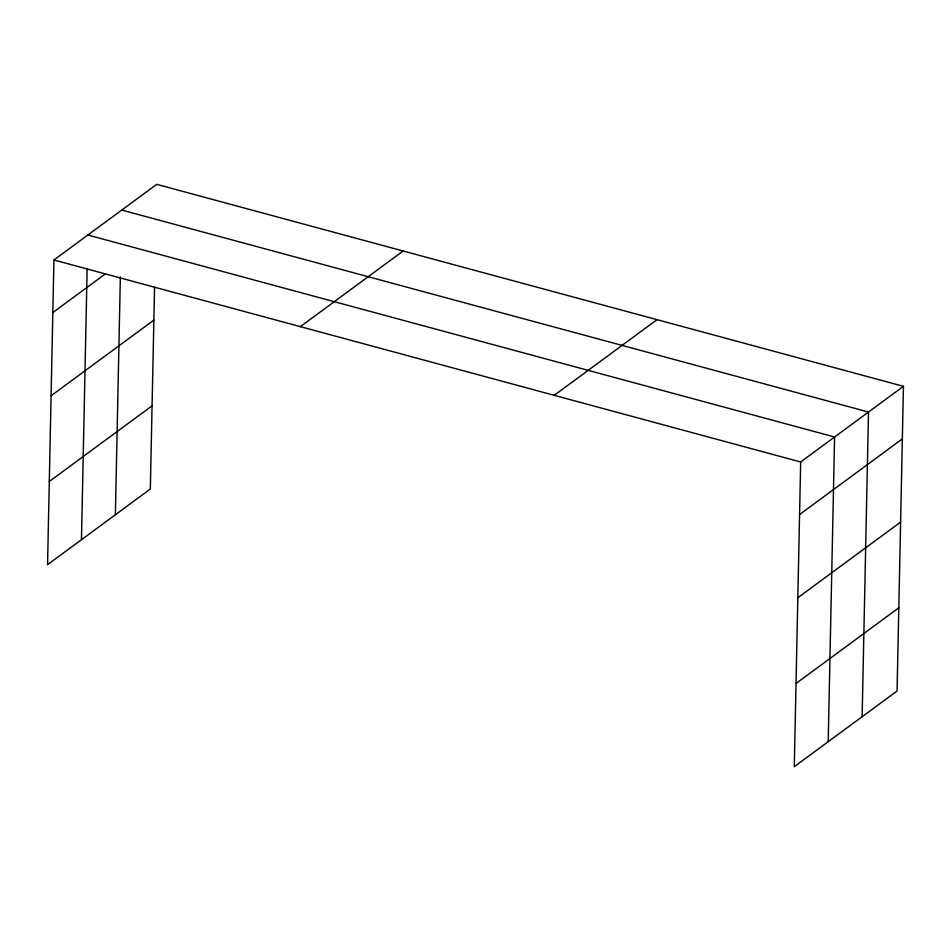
<?xml version="1.0" encoding="UTF-8"?>
<svg xmlns="http://www.w3.org/2000/svg" width="951" height="951" viewBox="0 0 951 951"><rect width="100%" height="100%" fill="white"/><g stroke="black" fill="none" stroke-linecap="round" stroke-linejoin="round"><path stroke-width="1.43" d="M903.45 386.32L800.671 461.984L794.287 766.661L897.066 691.008L903.45 386.32L156.713 184.339L53.934 259.992L47.55 564.68L150.329 489.016L154.561 287.107M81.465 539.704L87.147 268.61M115.38 514.741L120.361 276.967M828.202 741.697L834.586 437.008L87.849 235.028M862.129 716.733L868.501 412.045L121.764 210.064M52.828 312.558L105.466 273.817M51.092 395.759L153.872 320.107M49.297 481.479L152.065 405.827M300.361 326.645L403.129 250.993M554.243 395.319L657.022 319.667M799.577 514.539L902.344 438.886M797.83 597.739L900.609 522.087M796.035 683.46L898.814 607.808M53.934 259.992L800.671 461.984"/></g></svg>
